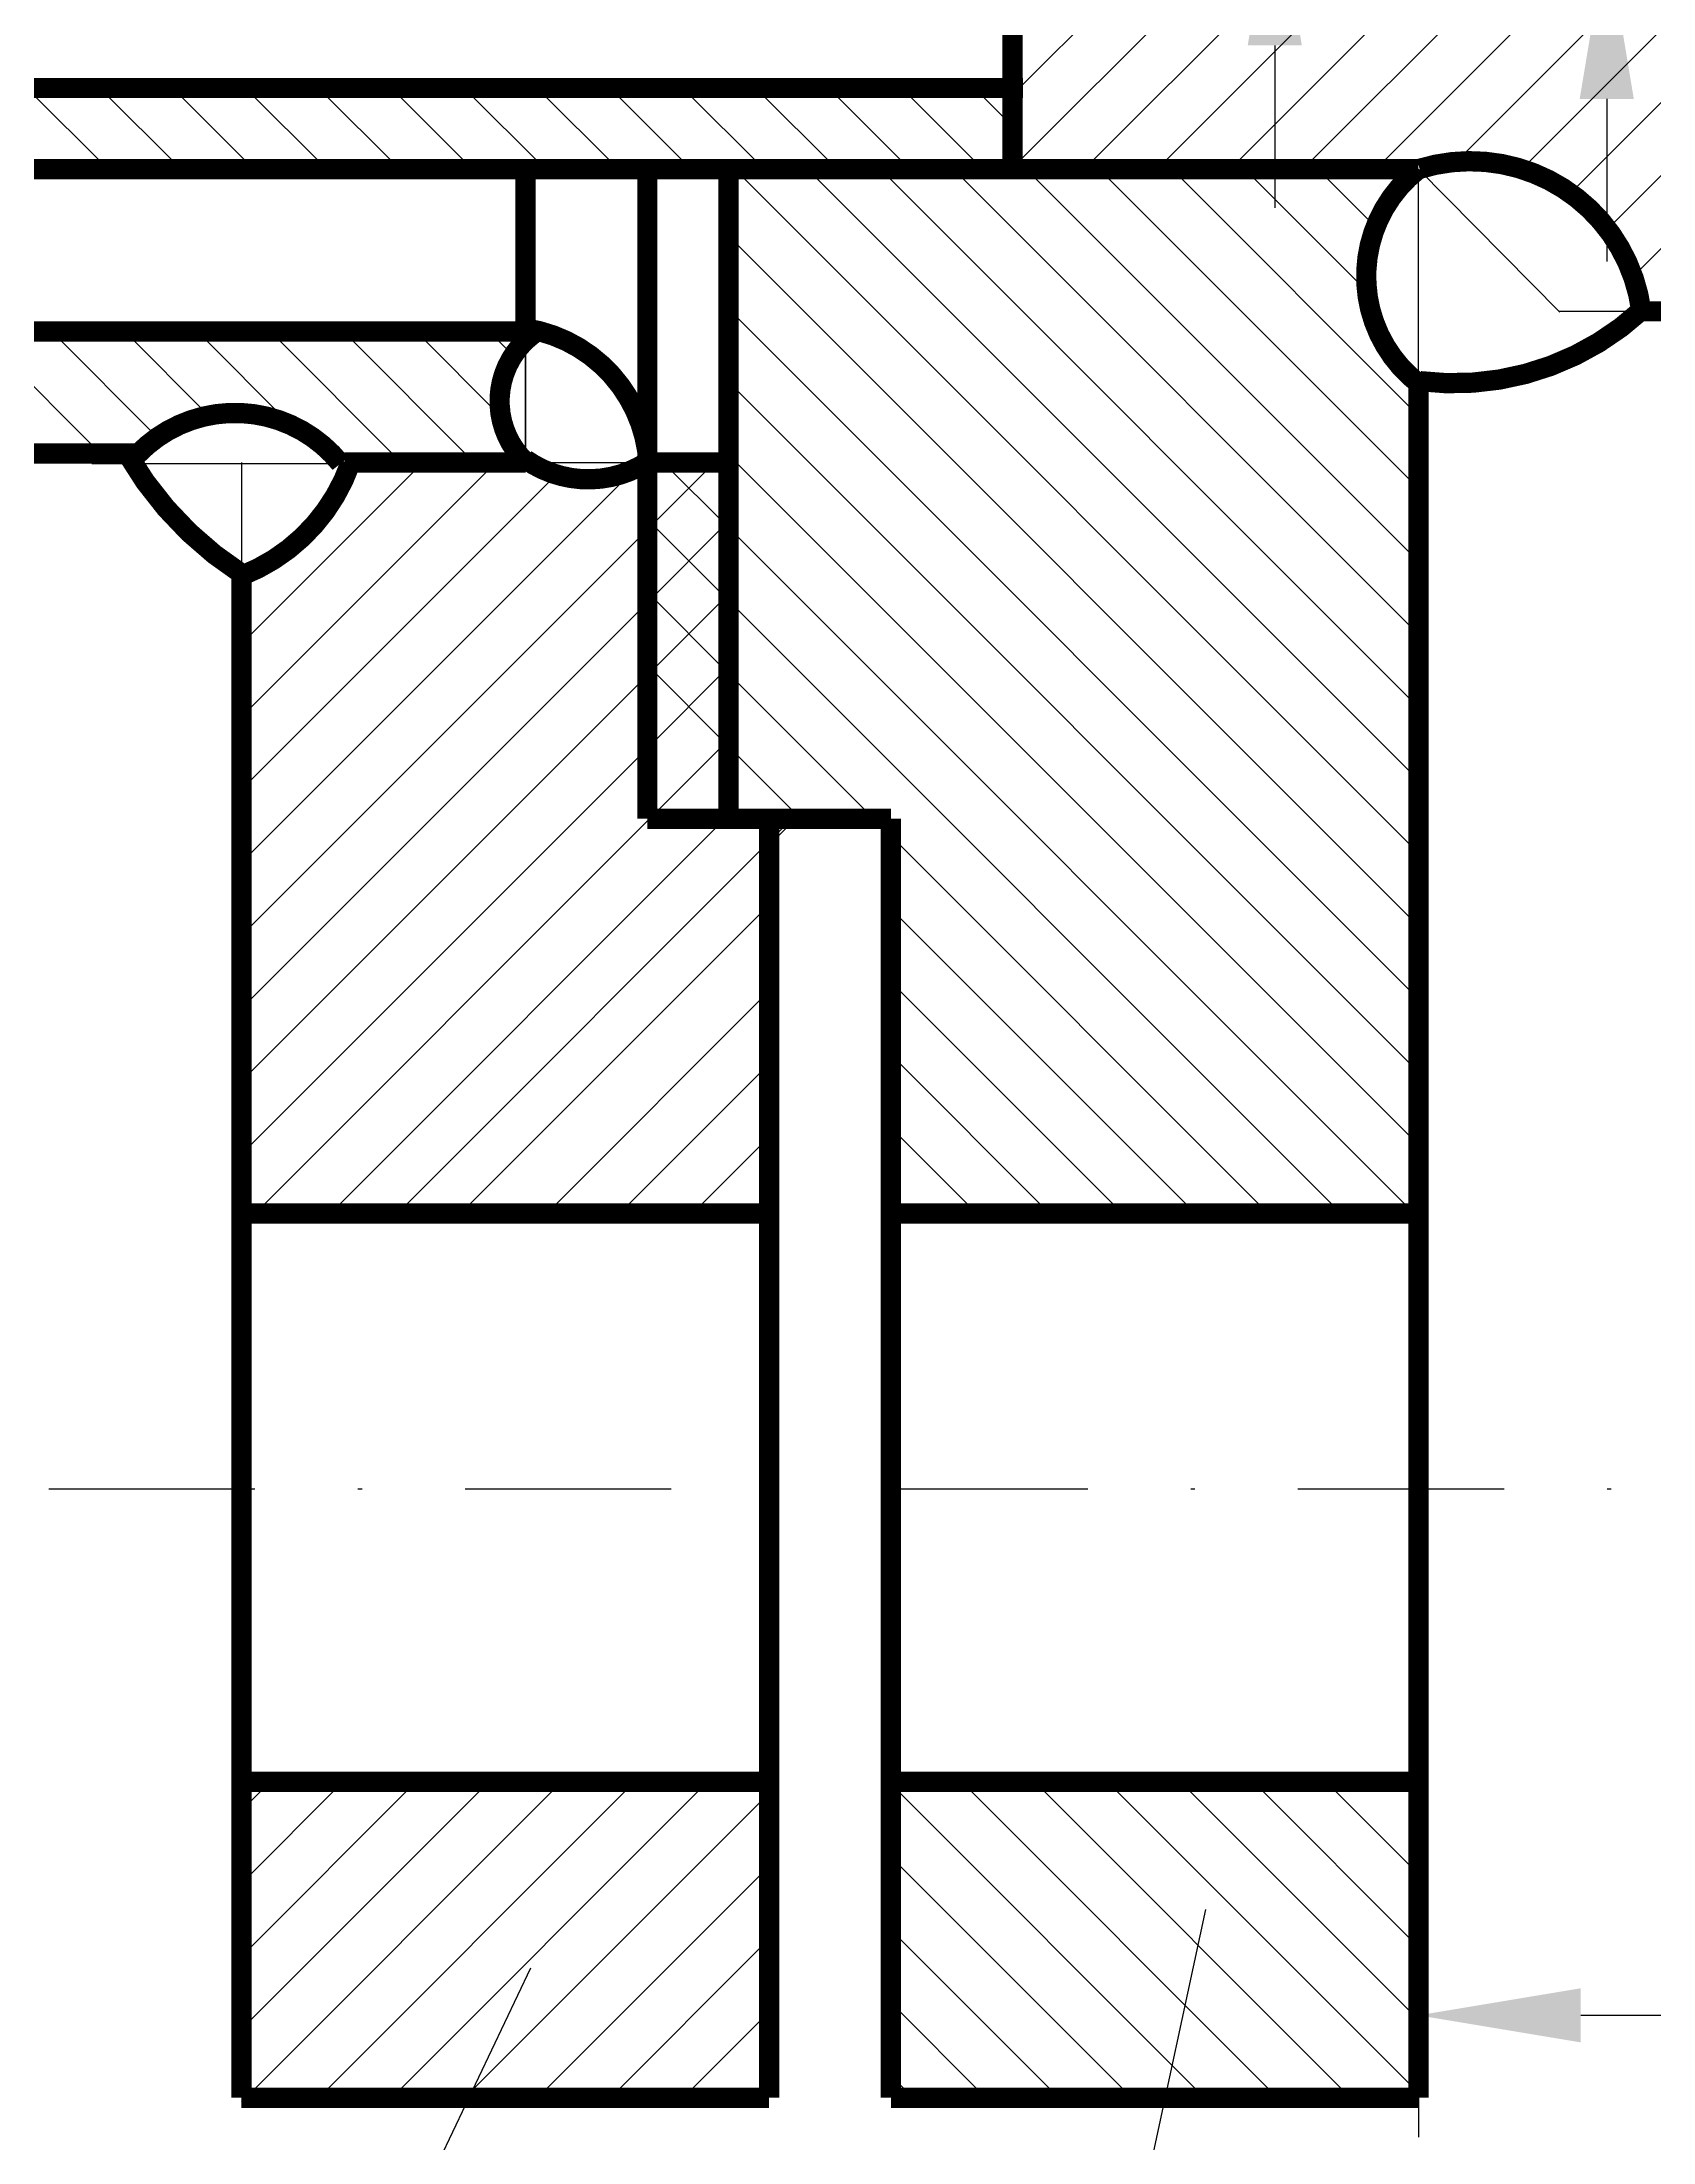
# Model space of a CAD drawing. Extents: x 604 to 1882, y 746 to 1340.
# Drawn here: x 819.3 to 859, y 843.7 to 895.4 of the extents above; entities that cross this region are included whole.
import ezdxf
from ezdxf.enums import TextEntityAlignment as Align

# ---------------------------------------------------------------- set-up
doc = ezdxf.new("R2010")
doc.units = 0
doc.header["$LTSCALE"] = 0.4
doc.header["$MEASUREMENT"] = 0
doc.linetypes.add('DASHDOT', pattern=[25.4, 12.7, -6.35, 0, -6.35])
doc.layers.get('0').update_dxf_attribs({"linetype": 'CONTINUOUS'})
doc.layers.get('DEFPOINTS').update_dxf_attribs({"linetype": 'CONTINUOUS'})
doc.styles.add('ROMANC', font='romanc', dxfattribs={"width": 0.8, "oblique": 15, "height": 3.5})
doc.dimstyles.get("Standard").update_dxf_attribs({"dimtxt": 0.18, "dimasz": 0.18, "dimexe": 0.18, "dimexo": 0.0625, "dimgap": 0.09, "dimtad": 0, "dimtih": 1, "dimtoh": 1, "dimdec": 4, "dimzin": 0, "dimtxsty": 'STANDARD', "dimcen": 0.09, "dimazin": 3, "dimtfac": 1, "dimtdec": 4, "dimtofl": 0, "dimtmove": 0, "dimatfit": 3, "dimtolj": 1, "dimtzin": 0})

# ---------------------------------------------------------------- blocks, each defined once
blk = doc.blocks.new('*X11')
at = {"color": 0}
for p, q in [((1256.99, 1027.095), (1257.695, 1027.8)), ((1256.99, 1025.299), (1259.491, 1027.8)), ((1256.99, 1023.503), (1261.287, 1027.8)), ((1256.99, 1021.707), (1263.083, 1027.8)), ((1256.99, 1019.911), (1264.879, 1027.8)), ((1258.675, 1019.8), (1266.675, 1027.8)), ((1260.471, 1019.8), (1268.471, 1027.8)), ((1262.267, 1019.8), (1269.99, 1027.523)), ((1264.063, 1019.8), (1269.99, 1025.727)), ((1265.859, 1019.8), (1269.99, 1023.931)), ((1267.655, 1019.8), (1269.99, 1022.135)), ((1269.451, 1019.8), (1269.99, 1020.339))]:
    blk.add_line(p, q, dxfattribs=at)
blk = doc.blocks.new('*X12')
at = {"color": 0}
for p, q in [((1285.99, 1050.673), (1269.143, 1067.52)), ((1285.99, 1052.469), (1270.939, 1067.52)), ((1285.99, 1054.265), (1272.735, 1067.52)), ((1285.99, 1056.061), (1274.531, 1067.52)), ((1285.99, 1057.857), (1276.327, 1067.52)), ((1285.99, 1059.653), (1278.123, 1067.52)), ((1285.99, 1061.449), (1279.919, 1067.52)), ((1284.723, 1064.512), (1281.715, 1067.52)), ((1284.932, 1066.099), (1283.511, 1067.52)), ((1285.631, 1067.196), (1285.307, 1067.52)), ((1285.99, 1048.877), (1268.99, 1065.877)), ((1285.99, 1047.081), (1268.99, 1064.081)), ((1285.99, 1045.284), (1268.99, 1062.284)), ((1285.99, 1043.488), (1268.99, 1060.488)), ((1285.882, 1041.8), (1268.99, 1058.692)), ((1284.086, 1041.8), (1268.99, 1056.896)), ((1272.57, 1051.52), (1268.99, 1055.1)), ((1270.774, 1051.52), (1268.99, 1053.304)), ((1282.29, 1041.8), (1272.99, 1051.1)), ((1280.494, 1041.8), (1272.99, 1049.304)), ((1278.698, 1041.8), (1272.99, 1047.508)), ((1276.902, 1041.8), (1272.99, 1045.712)), ((1275.106, 1041.8), (1272.99, 1043.916)), ((1273.31, 1041.8), (1272.99, 1042.12)), ((1280.722, 1020.02), (1272.99, 1027.752)), ((1282.518, 1020.02), (1274.738, 1027.8)), ((1284.314, 1020.02), (1276.534, 1027.8)), ((1285.99, 1020.14), (1278.33, 1027.8)), ((1285.99, 1021.936), (1280.126, 1027.8)), ((1285.99, 1023.732), (1281.922, 1027.8)), ((1285.99, 1025.528), (1283.718, 1027.8)), ((1285.99, 1027.324), (1285.514, 1027.8)), ((1278.926, 1020.02), (1272.99, 1025.956)), ((1277.13, 1020.02), (1272.99, 1024.16)), ((1275.333, 1020.02), (1272.99, 1022.363)), ((1273.537, 1020.02), (1272.99, 1020.567))]:
    blk.add_line(p, q, dxfattribs=at)
blk = doc.blocks.new('*X14')
at = {"color": 0}
for p, q in [((1266.99, 1058.648), (1268.642, 1060.3)), ((1268.99, 1058.692), (1267.382, 1060.3)), ((1268.99, 1056.896), (1266.99, 1058.896)), ((1266.99, 1056.852), (1268.99, 1058.852)), ((1268.99, 1055.1), (1266.99, 1057.1)), ((1266.99, 1055.056), (1268.99, 1057.056)), ((1268.99, 1053.304), (1266.99, 1055.304)), ((1266.99, 1053.26), (1268.99, 1055.26)), ((1267.046, 1051.52), (1268.99, 1053.464)), ((1267.182, 1051.52), (1266.99, 1051.712)), ((1268.842, 1051.52), (1268.99, 1051.668))]:
    blk.add_line(p, q, dxfattribs=at)
blk = doc.blocks.new('*X20')
at = {"color": 0}
for p, q in [((1088.77, 876.11), (1085.77, 879.11)), ((1090.17, 876.506), (1087.566, 879.11)), ((1091.429, 877.044), (1089.362, 879.11)), ((1093.459, 876.809), (1091.158, 879.11)), ((1096.174, 875.89), (1092.954, 879.11)), ((1097.97, 875.89), (1094.75, 879.11)), ((1098.633, 877.023), (1096.546, 879.11)), ((1098.933, 878.52), (1098.342, 879.11))]:
    blk.add_line(p, q, dxfattribs=at)
blk = doc.blocks.new('*X27')
at = {"color": 0}
for p, q in [((1118.382, 901.06), (1129.032, 911.71)), ((1120.178, 901.06), (1130.828, 911.71)), ((1121.974, 901.06), (1132.624, 911.71)), ((1123.77, 901.06), (1134.42, 911.71)), ((1125.566, 901.06), (1136.216, 911.71)), ((1126.599, 911.073), (1127.236, 911.71)), ((1127.362, 901.06), (1138.012, 911.71)), ((1129.159, 901.06), (1139.809, 911.71)), ((1136.405, 906.51), (1141.605, 911.71)), ((1138.106, 906.415), (1143.401, 911.71)), ((1139.127, 905.64), (1145.197, 911.71)), ((1140.923, 905.64), (1146.993, 911.71)), ((1142.719, 905.64), (1148.789, 911.71)), ((1144.515, 905.64), (1150.585, 911.71)), ((1146.311, 905.64), (1151.24, 910.569)), ((1148.107, 905.64), (1151.24, 908.773)), ((1111.24, 901.102), (1118.248, 908.11)), ((1111.24, 902.898), (1116.452, 908.11)), ((1111.24, 904.694), (1114.656, 908.11)), ((1111.24, 906.49), (1112.86, 908.11)), ((1112.994, 901.06), (1120.044, 908.11)), ((1114.79, 901.06), (1121.803, 908.073)), ((1116.586, 901.06), (1123.708, 908.182)), ((1149.903, 905.64), (1151.24, 906.977)), ((1132.255, 902.36), (1135.06, 905.165)), ((1139.028, 905.542), (1139.127, 905.64)), ((1139.926, 904.644), (1140.923, 905.64)), ((1141.119, 904.04), (1142.719, 905.64)), ((1142.915, 904.04), (1144.515, 905.64)), ((1144.711, 904.04), (1146.311, 905.64)), ((1146.507, 904.04), (1148.107, 905.64)), ((1148.303, 904.04), (1149.903, 905.64)), ((1134.051, 902.36), (1135.06, 903.369)), ((1111.24, 883.141), (1118.259, 890.16)), ((1111.24, 884.938), (1116.462, 890.16)), ((1111.24, 886.734), (1114.666, 890.16)), ((1111.24, 888.53), (1112.87, 890.16)), ((1113.005, 883.11), (1120.055, 890.16)), ((1114.801, 883.11), (1121.851, 890.16)), ((1116.597, 883.11), (1123.647, 890.16)), ((1118.393, 883.11), (1125.443, 890.16)), ((1120.189, 883.11), (1127.239, 890.16)), ((1122.168, 883.293), (1129.035, 890.16)), ((1123.785, 883.114), (1130.553, 889.883)), ((1124.985, 882.519), (1131.327, 888.86)), ((1125.898, 881.635), (1133.123, 888.86)), ((1126.528, 880.469), (1134.919, 888.86)), ((1127.465, 879.61), (1135.06, 887.205)), ((1140.669, 885.63), (1142.269, 887.23)), ((1142.465, 885.63), (1144.065, 887.23)), ((1144.261, 885.63), (1145.861, 887.23)), ((1146.057, 885.63), (1147.657, 887.23)), ((1147.853, 885.63), (1149.453, 887.23)), ((1149.65, 885.63), (1150.445, 886.425)), ((1134.649, 879.61), (1140.669, 885.63)), ((1136.445, 879.61), (1142.465, 885.63)), ((1138.241, 879.61), (1144.261, 885.63)), ((1140.037, 879.61), (1146.057, 885.63)), ((1141.833, 879.61), (1147.853, 885.63)), ((1143.63, 879.61), (1149.65, 885.63)), ((1129.261, 879.61), (1135.107, 885.456)), ((1145.426, 879.61), (1151.24, 885.424)), ((1131.057, 879.61), (1136.207, 884.76)), ((1132.853, 879.61), (1138.089, 884.846)), ((1147.222, 879.61), (1151.24, 883.628)), ((1149.018, 879.61), (1151.24, 881.832)), ((1150.814, 879.61), (1151.24, 880.036))]:
    blk.add_line(p, q, dxfattribs=at)
blk = doc.blocks.new('*D35')
at = {"color": 0, "linetype": 'BYBLOCK'}
for p, q in [((1125.88, 906.4), (1125.88, 910.4)), ((1131.43, 902.4), (1122.88, 902.4)), ((1125.88, 888.84), (1125.88, 902.4)), ((1131.37, 888.84), (1122.88, 888.84)), ((1125.88, 884.84), (1125.88, 880.84))]:
    blk.add_line(p, q, dxfattribs=at)
for points in [[(1125.213, 906.4), (1126.547, 906.4), (1125.88, 902.4)], [(1125.213, 884.84), (1126.547, 884.84), (1125.88, 888.84)]]:
    blk.add_solid(points, dxfattribs=at)
at = {"layer": 'DEFPOINTS', "color": 0, "linetype": 'BYBLOCK'}
for p in [(1125.88, 902.4), (1131.43, 902.4), (1131.37, 888.84)]:
    blk.add_point(p, dxfattribs=at)
at = {"color": 0, "linetype": 'BYBLOCK', "style": 'ROMANC', "oblique": 15, "width": 0.8}
blk.add_text('%%c13,5', height=3.5, rotation=90, dxfattribs=at).set_placement((1122.38, 895.62), align=Align.CENTER)
blk = doc.blocks.new('*D36')
at = {"color": 0, "linetype": 'BYBLOCK'}
for p, q in [((1117.7, 905.102), (1117.7, 909.102)), ((1111.24, 901.102), (1120.7, 901.102)), ((1117.7, 901.102), (1117.7, 890.16)), ((1111.24, 890.16), (1120.7, 890.16)), ((1117.7, 886.16), (1117.7, 882.16))]:
    blk.add_line(p, q, dxfattribs=at)
for points in [[(1117.033, 905.102), (1118.367, 905.102), (1117.7, 901.102)], [(1117.033, 886.16), (1118.367, 886.16), (1117.7, 890.16)]]:
    blk.add_solid(points, dxfattribs=at)
at = {"layer": 'DEFPOINTS', "color": 0, "linetype": 'BYBLOCK'}
for p in [(1111.24, 901.102), (1111.24, 890.16), (1117.7, 890.16)]:
    blk.add_point(p, dxfattribs=at)
at = {"color": 0, "linetype": 'BYBLOCK', "style": 'ROMANC', "oblique": 15, "width": 0.8}
blk.add_text('%%c11', height=3.5, rotation=90, dxfattribs=at).set_placement((1114.2, 895.631), align=Align.CENTER)
blk = doc.blocks.new('*D37')
at = {"color": 0, "linetype": 'BYBLOCK'}
for p, q in [((1151.24, 879.61), (1151.24, 834.64)), ((1121.24, 877.833), (1121.24, 834.64)), ((1147.24, 837.64), (1125.24, 837.64))]:
    blk.add_line(p, q, dxfattribs=at)
for points in [[(1125.24, 838.307), (1125.24, 836.973), (1121.24, 837.64)], [(1147.24, 838.307), (1147.24, 836.973), (1151.24, 837.64)]]:
    blk.add_solid(points, dxfattribs=at)
at = {"layer": 'DEFPOINTS', "color": 0, "linetype": 'BYBLOCK'}
for p in [(1151.24, 879.61), (1121.24, 877.833), (1121.24, 837.64)]:
    blk.add_point(p, dxfattribs=at)
at = {"color": 0, "linetype": 'BYBLOCK', "style": 'ROMANC', "oblique": 15, "width": 0.8}
blk.add_text('30', height=3.5, dxfattribs=at).set_placement((1136.24, 841.14), align=Align.CENTER)

msp = doc.modelspace()

# ---------------------------------------------------------------- linework, layer by layer
at = {"color": 0}
for p, q in [((820.95424, 892.26), (818.95424, 894.26)), ((822.7503, 892.26), (820.7503, 894.26)), ((824.54635, 892.26), (822.54635, 894.26)), ((826.3424, 892.26), (824.3424, 894.26)), ((828.13845, 892.26), (826.13845, 894.26)), ((829.9345, 892.26), (827.9345, 894.26)), ((831.73055, 892.26), (829.73055, 894.26)), ((833.5266, 892.26), (831.5266, 894.26)), ((835.32265, 892.26), (833.32265, 894.26)), ((837.11871, 892.26), (835.11871, 894.26)), ((838.91476, 892.26), (836.91476, 894.26)), ((840.71081, 892.26), (838.71081, 894.26)), ((842.50686, 892.26), (840.50686, 894.26)), ((843.24, 893.32291), (842.30291, 894.26)), ((824.24, 878.77621), (830.50379, 885.04)), ((824.24, 880.57226), (828.70774, 885.04)), ((834.09589, 885.04), (834.24, 885.18411)), ((824.24, 875.18411), (833.93736, 884.88147)), ((824.24, 876.98016), (831.99884, 884.739)), ((824.24, 873.38806), (834.24, 883.38806)), ((824.24, 871.59201), (834.24, 881.59201)), ((824.24, 869.79596), (834.24, 879.79596)), ((824.24, 867.9999), (834.24, 877.9999)), ((824.24, 866.20385), (834.29615, 876.26)), ((826.43035, 866.54), (836.15035, 876.26)), ((828.08035, 866.54), (837.80035, 876.26)), ((837.24, 875.61175), (837.88825, 876.26)), ((829.64035, 866.54), (837.24, 874.13965)), ((831.76035, 866.54), (837.24, 872.01965)), ((833.5564, 866.54), (837.24, 870.2236)), ((835.35245, 866.54), (837.24, 868.42755)), ((837.14851, 866.54), (837.24, 866.63149))]:
    msp.add_line(p, q, dxfattribs=at)
for p, q in [((853.24, 892.26), (856.72, 888.74)), ((853.24, 882.3), (853.24, 892.26)), ((853.24, 859.76), (853.24, 892.26)), ((831.24, 889.32), (831.24, 885.04)), ((831.24, 885.26), (831.24, 889.02)), ((856.70023, 888.76), (860.97, 888.76)), ((820.55, 885.01), (827.08, 885.01)), ((824.24, 885.04), (824.24, 880.01)), ((830.38, 885.04), (834.74, 885.04)), ((843.43356, 828.17181), (848.00164, 849.3988)), ((831.36, 847.95), (822.2, 828.72))]:
    msp.add_line(p, q)
at = {"linetype": 'DASHDOT'}
msp.add_line((819.49, 859.76), (858.13, 859.76), dxfattribs=at)
at = {"const_width": 0.5}
for points in [[(843.24, 892.26), (843.24, 917.26)], [(769.08723, 894.26), (843.5, 894.26)], [(768.24997, 892.26), (853.24, 892.26)], [(831.24, 888.26), (831.24, 892.26)], [(834.24, 876.26), (834.24, 892.26)], [(836.24, 876.26), (836.24, 892.26)], [(858.70807, 888.76), (873.83, 888.76)], [(766.29458, 888.26), (831.24, 888.26)], [(853.24, 844.76), (853.24, 886.98315)], [(764.55966, 885.26), (821.70195, 885.26)], [(826.78566, 885.04), (831.24, 885.04)], [(834.24, 885.04), (836.24, 885.04)], [(824.24, 882.29644), (824.24, 844.76)], [(834.24, 876.26), (840.24, 876.26)], [(837.24, 876.26), (837.24, 852.54)], [(840.24, 844.76), (840.24, 876.26)], [(824.24, 866.54), (837.24, 866.54)], [(840.24, 866.54), (853.24, 866.54)], [(837.24, 853.54), (837.24, 844.76)], [(824.24, 852.54), (837.24, 852.54)], [(840.24, 852.54), (853.24, 852.54)], [(824.24, 844.76), (837.24, 844.76)], [(840.24, 844.76), (853.24, 844.76)]]:
    msp.add_lwpolyline(points, dxfattribs=at)
for points in [[(853.24, 892.26, 0.4914991), (853.27, 886.96, 0.4914991)], [(858.73, 888.78, 0.46285523), (853.27, 892.27, 0.46285523)], [(853.27, 887.04, 0.21995007), (858.73, 888.78, 0.21995007)], [(831.24, 885.05, -0.48514826), (831.54403, 888.27958, -0.42842165)], [(831.24, 888.34, -0.32999669), (834.24, 885.31, -0.32999669)], [(821.48, 885.01, -0.4799453), (826.68, 885.01, -0.4799453)], [(824.25, 882.29, -0.1195134), (821.42011, 885.26, -0.11102931)], [(826.92, 885.01, -0.21739157), (824.25, 882.25, -0.21739157)], [(834.24, 885.05, -0.30529597), (831.24, 885.11, -0.30529597)]]:
    msp.add_lwpolyline(points, format="xyb", dxfattribs=at)
for centre, radius, start, end in [((858.73, 888.78), 0, 0, 84.970976), ((821.63, 884.99396), 0.02564, 141.276917, 38.723083), ((826.865, 885.0295), 0.05835, 340.479143, 199.520857), ((826.83, 885.01709), 0.02122, 199.520857, 340.479143), ((831.24, 885.31), 0, 272.76536, 0), ((831.24, 885.05), 0, 272.76536, 0), ((834.24, 885.31), 0, 0, 65.617351), ((834.24, 885.05), 0, 0, 65.617351)]:
    msp.add_arc(centre, radius, start, end)

# ---------------------------------------------------------------- block references
for name, p in [('*X11', (-432.75, -175.26)), ('*X12', (-432.75, -175.26)), ('*X20', (-268, 9.15)), ('*X27', (-268, 9.15)), ('*X14', (-432.75, -175.26))]:
    msp.add_blockref(name, p)

# ---------------------------------------------------------------- dimensions: what is measured, and where the dimension line sits
for base, p1, p2, text, picture, middle in [((857.88, 911.55), (863.37, 897.99), (863.43, 911.55), '%%c13,5', '*D35', (854.38, 904.77)), ((849.7, 899.31), (843.24, 910.25201), (843.24, 899.31), '%%c11', '*D36', (846.2, 904.781))]:
    dim = msp.add_linear_dim(base=base, p1=p1, p2=p2, angle=90, text=text, dimstyle='Standard')
    dim.commit()
    dim.dimension.update_dxf_attribs({"geometry": picture, "text_midpoint": middle, "insert": (-268, 9.15)})
dim = msp.add_linear_dim(base=(853.24, 846.79), p1=(883.24, 888.76), p2=(853.24, 886.98315), text='30', dimstyle='Standard')
dim.commit()
dim.dimension.update_dxf_attribs({"geometry": '*D37', "text_midpoint": (868.24, 850.29), "insert": (-268, 9.15)})

doc.saveas('drawing.dxf')
